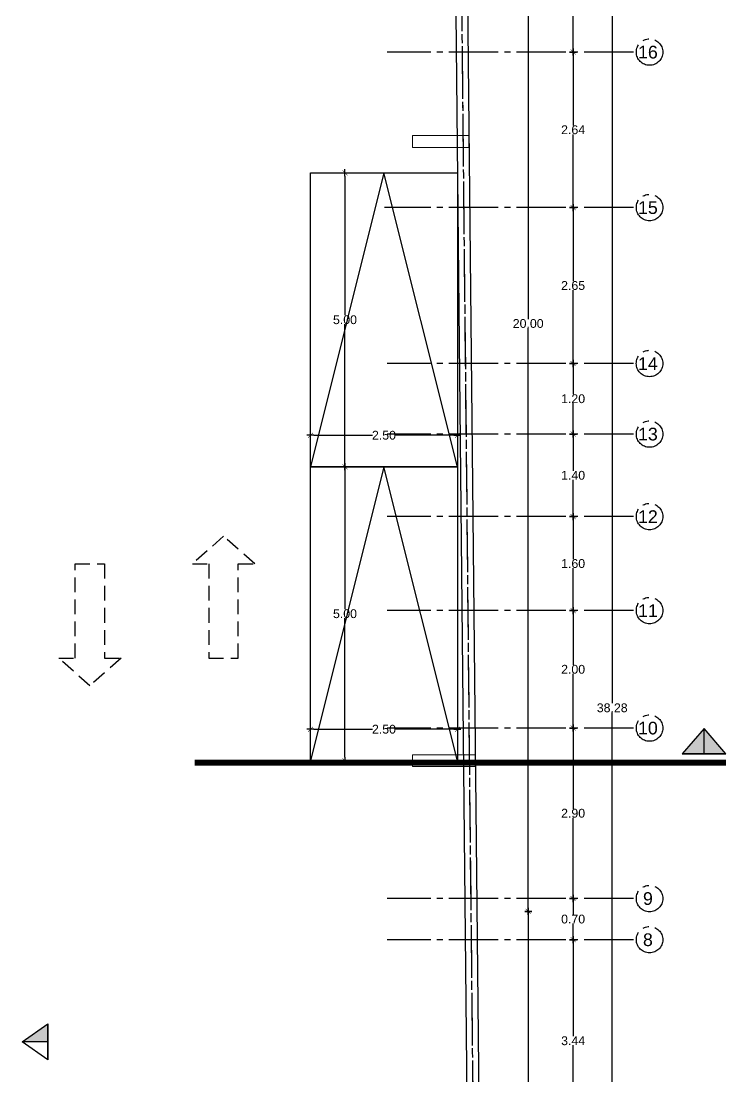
# Model space of a CAD drawing. Header units: millimetres. Extents: x 1217 to 2428, y 234 to 644.
# Drawn here: x 2371.92 to 2383.96, y 294.23 to 312.19 of the extents above; entities that cross this region are included whole.
import ezdxf

# ---------------------------------------------------------------- set-up
doc = ezdxf.new("R2010")
doc.units = ezdxf.units.MM
for name, pattern in [('ACAD_ISO04W100', [30, 24, -3, 0, -3]), ('DASHDOTX2', [0.84, 0.4, -0.2, 0.04, -0.2]), ('HIDDEN', [0.375, 0.25, -0.125])]:
    doc.linetypes.add(name, pattern=pattern)
doc.layers.get('0').update_dxf_attribs({"lineweight": 5})
for name, color, linetype in [('0.1', 251, 'Continuous'), ('COTAS', 252, 'Continuous'), ('COTAS INTERIORES', 3, 'Continuous'), ('EJES', 8, 'Continuous'), ('MURO', 5, 'Continuous'), ('PAVIMENTO', 8, 'Continuous')]:
    doc.layers.add(name, color=color, linetype=linetype)
doc.styles.add('INTERARQ', font='arial.ttf')
doc.styles.get("Standard").update_dxf_attribs({"font": 'arial.ttf'})
doc.dimstyles.new('ESCALA_1-50', dxfattribs={"dimtxt": 0.15, "dimasz": 0.06, "dimexe": 0.18, "dimexo": 0.0625, "dimgap": 0, "dimtad": 0, "dimtih": 1, "dimtoh": 1, "dimzin": 0, "dimdsep": 46, "dimtxsty": 'INTERARQ', "dimblk": 'DIMTICK', "dimcen": 0, "dimse1": 1, "dimse2": 1, "dimclrd": 256, "dimclre": 1, "dimclrt": 2, "dimadec": 0, "dimazin": 0, "dimtfac": 4.5, "dimtofl": 0, "dimtmove": 2, "dimatfit": 3, "dimldrblk": 'DIMTICK', "dimfxl": 1, "dimtolj": 1, "dimtzin": 0, "dimarcsym": 0})

# ---------------------------------------------------------------- blocks, each defined once
blk = doc.blocks.new('DIMTICK')
at = {"color": 1}
for p, q in [((-1, 0), (1, 0)), ((0, 1), (0, -1))]:
    blk.add_line(p, q, dxfattribs=at)
at = {"color": 3, "const_width": 0.141}
blk.add_lwpolyline([(0.71, 0.71), (-0.71, -0.71)], dxfattribs=at)
blk = doc.blocks.new('*D970')
at = {"layer": 'COTAS INTERIORES', "lineweight": -2, "ltscale": 3, "transparency": 16777216}
for p, q in [((2376.9, 305.145), (2377.894, 305.145)), ((2379.28, 305.145), (2378.286, 305.145))]:
    blk.add_line(p, q, dxfattribs=at)
at = {"layer": 'DEFPOINTS', "color": 0, "ltscale": 3, "transparency": 16777216}
for p in [(2379.34, 305.145), (2376.84, 304.61, 0), (2379.34, 304.61, 0)]:
    blk.add_point(p, dxfattribs=at)
at = {"layer": 'COTAS INTERIORES', "lineweight": -2, "ltscale": 3, "transparency": 16777216, "xscale": 0.06, "yscale": 0.06, "zscale": 0.06, "rotation": 180}
blk.add_blockref('DIMTICK', (2376.84, 305.145), dxfattribs=at)
at = {"layer": 'COTAS INTERIORES', "lineweight": -2, "ltscale": 3, "transparency": 16777216, "xscale": 0.06, "yscale": 0.06, "zscale": 0.06}
blk.add_blockref('DIMTICK', (2379.34, 305.145), dxfattribs=at)
at = {"layer": 'COTAS INTERIORES', "color": 2, "ltscale": 3, "transparency": 16777216, "insert": (2378.09, 305.145), "char_height": 0.15, "attachment_point": 5, "style": 'INTERARQ'}
blk.add_mtext('\\A1;2.50', dxfattribs=at)
blk = doc.blocks.new('*D901')
at = {"layer": 'COTAS', "lineweight": -2, "ltscale": 3, "transparency": 16777216}
for p, q in [((2380.543, 296.986), (2380.543, 293.67)), ((2380.543, 290.202), (2380.543, 293.517))]:
    blk.add_line(p, q, dxfattribs=at)
at = {"layer": 'DEFPOINTS', "color": 0, "ltscale": 3, "transparency": 16777216}
for p in [(2379.163, 297.046, 0), (2380.543, 297.046), (2379.286, 290.142)]:
    blk.add_point(p, dxfattribs=at)
at = {"layer": 'COTAS', "lineweight": -2, "ltscale": 3, "transparency": 16777216, "xscale": 0.06, "yscale": 0.06, "zscale": 0.06}
for p, rotation in [((2380.543, 297.046), 90), ((2380.543, 290.142), 270)]:
    blk.add_blockref('DIMTICK', p, dxfattribs=dict(at, rotation=rotation))
at = {"layer": 'COTAS', "color": 2, "ltscale": 3, "transparency": 16777216, "insert": (2380.543, 293.594), "char_height": 0.15, "attachment_point": 5, "style": 'INTERARQ'}
blk.add_mtext('\\A1;6.90', dxfattribs=at)
blk = doc.blocks.new('*D902')
at = {"layer": 'COTAS', "lineweight": -2, "ltscale": 3, "transparency": 16777216}
for p, q in [((2380.543, 316.986), (2380.543, 307.123)), ((2380.543, 297.106), (2380.543, 306.969))]:
    blk.add_line(p, q, dxfattribs=at)
at = {"layer": 'DEFPOINTS', "color": 0, "ltscale": 3, "transparency": 16777216}
for p in [(2378.739, 317.046, 0), (2380.543, 317.046), (2379.163, 297.046, 0)]:
    blk.add_point(p, dxfattribs=at)
at = {"layer": 'COTAS', "lineweight": -2, "ltscale": 3, "transparency": 16777216, "xscale": 0.06, "yscale": 0.06, "zscale": 0.06}
for p, rotation in [((2380.543, 317.046), 90), ((2380.543, 297.046), 270)]:
    blk.add_blockref('DIMTICK', p, dxfattribs=dict(at, rotation=rotation))
at = {"layer": 'COTAS', "color": 2, "ltscale": 3, "transparency": 16777216, "insert": (2380.543, 307.046), "char_height": 0.15, "attachment_point": 5, "style": 'INTERARQ'}
blk.add_mtext('\\A1;20.00', dxfattribs=at)
blk = doc.blocks.new('*D908')
at = {"layer": 'COTAS', "lineweight": -2, "ltscale": 3, "transparency": 16777216}
for p, q in [((2381.307, 296.506), (2381.307, 294.922)), ((2381.307, 293.186), (2381.307, 294.769))]:
    blk.add_line(p, q, dxfattribs=at)
at = {"layer": 'DEFPOINTS', "color": 0, "ltscale": 3, "transparency": 16777216}
for p in [(2379.671, 296.566, 0), (2381.307, 296.566), (2379.708, 293.126)]:
    blk.add_point(p, dxfattribs=at)
at = {"layer": 'COTAS', "lineweight": -2, "ltscale": 3, "transparency": 16777216, "xscale": 0.06, "yscale": 0.06, "zscale": 0.06}
for p, rotation in [((2381.307, 296.566), 90), ((2381.307, 293.126), 270)]:
    blk.add_blockref('DIMTICK', p, dxfattribs=dict(at, rotation=rotation))
at = {"layer": 'COTAS', "color": 2, "ltscale": 3, "transparency": 16777216, "insert": (2381.307, 294.846), "char_height": 0.15, "attachment_point": 5, "style": 'INTERARQ'}
blk.add_mtext('\\A1;3.44', dxfattribs=at)
blk = doc.blocks.new('*D909')
at = {"layer": 'COTAS', "lineweight": -2, "ltscale": 3, "transparency": 16777216}
for p, q in [((2381.307, 297.206), (2381.307, 296.992)), ((2381.307, 296.626), (2381.307, 296.839))]:
    blk.add_line(p, q, dxfattribs=at)
at = {"layer": 'DEFPOINTS', "color": 0, "ltscale": 3, "transparency": 16777216}
for p in [(2379.664, 297.266, 0), (2381.307, 297.266), (2379.671, 296.566, 0)]:
    blk.add_point(p, dxfattribs=at)
at = {"layer": 'COTAS', "lineweight": -2, "ltscale": 3, "transparency": 16777216, "xscale": 0.06, "yscale": 0.06, "zscale": 0.06}
for p, rotation in [((2381.307, 297.266), 90), ((2381.307, 296.566), 270)]:
    blk.add_blockref('DIMTICK', p, dxfattribs=dict(at, rotation=rotation))
at = {"layer": 'COTAS', "color": 2, "ltscale": 3, "transparency": 16777216, "insert": (2381.307, 296.916), "char_height": 0.15, "attachment_point": 5, "style": 'INTERARQ'}
blk.add_mtext('\\A1;0.70', dxfattribs=at)
blk = doc.blocks.new('*D910')
at = {"layer": 'COTAS', "lineweight": -2, "ltscale": 3, "transparency": 16777216}
for p, q in [((2381.307, 300.106), (2381.307, 298.792)), ((2381.307, 297.326), (2381.307, 298.639))]:
    blk.add_line(p, q, dxfattribs=at)
at = {"layer": 'DEFPOINTS', "color": 0, "ltscale": 3, "transparency": 16777216}
for p in [(2379.635, 300.166, 0), (2381.307, 300.166), (2379.664, 297.266, 0)]:
    blk.add_point(p, dxfattribs=at)
at = {"layer": 'COTAS', "lineweight": -2, "ltscale": 3, "transparency": 16777216, "xscale": 0.06, "yscale": 0.06, "zscale": 0.06}
for p, rotation in [((2381.307, 300.166), 90), ((2381.307, 297.266), 270)]:
    blk.add_blockref('DIMTICK', p, dxfattribs=dict(at, rotation=rotation))
at = {"layer": 'COTAS', "color": 2, "ltscale": 3, "transparency": 16777216, "insert": (2381.307, 298.716), "char_height": 0.15, "attachment_point": 5, "style": 'INTERARQ'}
blk.add_mtext('\\A1;2.90', dxfattribs=at)
blk = doc.blocks.new('*D911')
at = {"layer": 'COTAS', "lineweight": -2, "ltscale": 3, "transparency": 16777216}
for p, q in [((2381.307, 302.103), (2381.307, 301.241)), ((2381.307, 300.226), (2381.307, 301.088))]:
    blk.add_line(p, q, dxfattribs=at)
at = {"layer": 'DEFPOINTS', "color": 0, "ltscale": 3, "transparency": 16777216}
for p in [(2379.616, 302.163, 0), (2381.307, 302.163), (2379.635, 300.166, 0)]:
    blk.add_point(p, dxfattribs=at)
at = {"layer": 'COTAS', "lineweight": -2, "ltscale": 3, "transparency": 16777216, "xscale": 0.06, "yscale": 0.06, "zscale": 0.06}
for p, rotation in [((2381.307, 302.163), 90), ((2381.307, 300.166), 270)]:
    blk.add_blockref('DIMTICK', p, dxfattribs=dict(at, rotation=rotation))
at = {"layer": 'COTAS', "color": 2, "ltscale": 3, "transparency": 16777216, "insert": (2381.307, 301.164), "char_height": 0.15, "attachment_point": 5, "style": 'INTERARQ'}
blk.add_mtext('\\A1;2.00', dxfattribs=at)
blk = doc.blocks.new('*D912')
at = {"layer": 'COTAS', "lineweight": -2, "ltscale": 3, "transparency": 16777216}
for p, q in [((2381.307, 303.703), (2381.307, 303.04)), ((2381.307, 302.223), (2381.307, 302.886))]:
    blk.add_line(p, q, dxfattribs=at)
at = {"layer": 'DEFPOINTS', "color": 0, "ltscale": 3, "transparency": 16777216}
for p in [(2379.6, 303.763, 0), (2381.307, 303.763), (2379.616, 302.163, 0)]:
    blk.add_point(p, dxfattribs=at)
at = {"layer": 'COTAS', "lineweight": -2, "ltscale": 3, "transparency": 16777216, "xscale": 0.06, "yscale": 0.06, "zscale": 0.06}
for p, rotation in [((2381.307, 303.763), 90), ((2381.307, 302.163), 270)]:
    blk.add_blockref('DIMTICK', p, dxfattribs=dict(at, rotation=rotation))
at = {"layer": 'COTAS', "color": 2, "ltscale": 3, "transparency": 16777216, "insert": (2381.307, 302.963), "char_height": 0.15, "attachment_point": 5, "style": 'INTERARQ'}
blk.add_mtext('\\A1;1.60', dxfattribs=at)
blk = doc.blocks.new('*D913')
at = {"layer": 'COTAS', "lineweight": -2, "ltscale": 3, "transparency": 16777216}
for p, q in [((2381.307, 305.106), (2381.307, 304.541)), ((2381.307, 303.823), (2381.307, 304.388))]:
    blk.add_line(p, q, dxfattribs=at)
at = {"layer": 'DEFPOINTS', "color": 0, "ltscale": 3, "transparency": 16777216}
for p in [(2379.889, 305.166, 0), (2381.307, 305.166), (2379.6, 303.763, 0)]:
    blk.add_point(p, dxfattribs=at)
at = {"layer": 'COTAS', "lineweight": -2, "ltscale": 3, "transparency": 16777216, "xscale": 0.06, "yscale": 0.06, "zscale": 0.06}
for p, rotation in [((2381.307, 305.166), 90), ((2381.307, 303.763), 270)]:
    blk.add_blockref('DIMTICK', p, dxfattribs=dict(at, rotation=rotation))
at = {"layer": 'COTAS', "color": 2, "ltscale": 3, "transparency": 16777216, "insert": (2381.307, 304.464), "char_height": 0.15, "attachment_point": 5, "style": 'INTERARQ'}
blk.add_mtext('\\A1;1.40', dxfattribs=at)
blk = doc.blocks.new('*D914')
at = {"layer": 'COTAS', "lineweight": -2, "ltscale": 3, "transparency": 16777216}
for p, q in [((2381.307, 306.306), (2381.307, 305.842)), ((2381.307, 305.226), (2381.307, 305.689))]:
    blk.add_line(p, q, dxfattribs=at)
at = {"layer": 'DEFPOINTS', "color": 0, "ltscale": 3, "transparency": 16777216}
for p in [(2379.898, 306.366, 0), (2381.307, 306.366), (2379.889, 305.166, 0)]:
    blk.add_point(p, dxfattribs=at)
at = {"layer": 'COTAS', "lineweight": -2, "ltscale": 3, "transparency": 16777216, "xscale": 0.06, "yscale": 0.06, "zscale": 0.06}
for p, rotation in [((2381.307, 306.366), 90), ((2381.307, 305.166), 270)]:
    blk.add_blockref('DIMTICK', p, dxfattribs=dict(at, rotation=rotation))
at = {"layer": 'COTAS', "color": 2, "ltscale": 3, "transparency": 16777216, "insert": (2381.307, 305.766), "char_height": 0.15, "attachment_point": 5, "style": 'INTERARQ'}
blk.add_mtext('\\A1;1.20', dxfattribs=at)
blk = doc.blocks.new('*D915')
at = {"layer": 'COTAS', "lineweight": -2, "ltscale": 3, "transparency": 16777216}
for p, q in [((2381.307, 308.958), (2381.307, 307.769)), ((2381.307, 306.426), (2381.307, 307.616))]:
    blk.add_line(p, q, dxfattribs=at)
at = {"layer": 'DEFPOINTS', "color": 0, "ltscale": 3, "transparency": 16777216}
for p in [(2379.943, 309.018, 0), (2381.307, 309.018), (2379.898, 306.366, 0)]:
    blk.add_point(p, dxfattribs=at)
at = {"layer": 'COTAS', "lineweight": -2, "ltscale": 3, "transparency": 16777216, "xscale": 0.06, "yscale": 0.06, "zscale": 0.06}
for p, rotation in [((2381.307, 309.018), 90), ((2381.307, 306.366), 270)]:
    blk.add_blockref('DIMTICK', p, dxfattribs=dict(at, rotation=rotation))
at = {"layer": 'COTAS', "color": 2, "ltscale": 3, "transparency": 16777216, "insert": (2381.307, 307.692), "char_height": 0.15, "attachment_point": 5, "style": 'INTERARQ'}
blk.add_mtext('\\A1;2.65', dxfattribs=at)
blk = doc.blocks.new('*D916')
at = {"layer": 'COTAS', "lineweight": -2, "ltscale": 3, "transparency": 16777216}
for p, q in [((2381.307, 311.603), (2381.307, 310.417)), ((2381.307, 309.078), (2381.307, 310.264))]:
    blk.add_line(p, q, dxfattribs=at)
at = {"layer": 'DEFPOINTS', "color": 0, "ltscale": 3, "transparency": 16777216}
for p in [(2380.691, 311.663, 0), (2381.307, 311.663), (2379.925, 309.018, 0)]:
    blk.add_point(p, dxfattribs=at)
at = {"layer": 'COTAS', "lineweight": -2, "ltscale": 3, "transparency": 16777216, "xscale": 0.06, "yscale": 0.06, "zscale": 0.06}
for p, rotation in [((2381.307, 311.663), 90), ((2381.307, 309.018), 270)]:
    blk.add_blockref('DIMTICK', p, dxfattribs=dict(at, rotation=rotation))
at = {"layer": 'COTAS', "color": 2, "ltscale": 3, "transparency": 16777216, "insert": (2381.307, 310.341), "char_height": 0.15, "attachment_point": 5, "style": 'INTERARQ'}
blk.add_mtext('\\A1;2.64', dxfattribs=at)
blk = doc.blocks.new('*D917')
at = {"layer": 'COTAS', "lineweight": -2, "ltscale": 3, "transparency": 16777216}
for p, q in [((2381.307, 319.651), (2381.307, 315.764)), ((2381.307, 311.723), (2381.307, 315.61))]:
    blk.add_line(p, q, dxfattribs=at)
at = {"layer": 'DEFPOINTS', "color": 0, "ltscale": 3, "transparency": 16777216}
for p in [(2379.437, 319.711), (2381.307, 319.711), (2380.691, 311.663, 0)]:
    blk.add_point(p, dxfattribs=at)
at = {"layer": 'COTAS', "lineweight": -2, "ltscale": 3, "transparency": 16777216, "xscale": 0.06, "yscale": 0.06, "zscale": 0.06}
for p, rotation in [((2381.307, 319.711), 90), ((2381.307, 311.663), 270)]:
    blk.add_blockref('DIMTICK', p, dxfattribs=dict(at, rotation=rotation))
at = {"layer": 'COTAS', "color": 2, "ltscale": 3, "transparency": 16777216, "insert": (2381.307, 315.687), "char_height": 0.15, "attachment_point": 5, "style": 'INTERARQ'}
blk.add_mtext('\\A1;8.05', dxfattribs=at)
blk = doc.blocks.new('*D918')
at = {"layer": 'COTAS', "lineweight": -2, "ltscale": 3, "transparency": 16777216}
for p, q in [((2381.972, 319.591), (2381.972, 300.586)), ((2381.972, 281.427), (2381.972, 300.432))]:
    blk.add_line(p, q, dxfattribs=at)
at = {"layer": 'DEFPOINTS', "color": 0, "ltscale": 3, "transparency": 16777216}
for p in [(2379.436, 319.651, 0), (2379.826, 281.367, 0), (2381.972, 281.367)]:
    blk.add_point(p, dxfattribs=at)
at = {"layer": 'COTAS', "lineweight": -2, "ltscale": 3, "transparency": 16777216, "xscale": 0.06, "yscale": 0.06, "zscale": 0.06}
for p, rotation in [((2381.972, 319.651), 90), ((2381.972, 281.367), 270)]:
    blk.add_blockref('DIMTICK', p, dxfattribs=dict(at, rotation=rotation))
at = {"layer": 'COTAS', "color": 2, "ltscale": 3, "transparency": 16777216, "insert": (2381.972, 300.509), "char_height": 0.15, "attachment_point": 5, "style": 'INTERARQ'}
blk.add_mtext('\\A1;38.28', dxfattribs=at)
blk = doc.blocks.new('*D1052')
at = {"layer": 'COTAS INTERIORES', "lineweight": -2, "ltscale": 3, "transparency": 16777216}
for p, q in [((2376.9, 300.145), (2377.894, 300.145)), ((2379.28, 300.145), (2378.286, 300.145))]:
    blk.add_line(p, q, dxfattribs=at)
at = {"layer": 'DEFPOINTS', "color": 0, "ltscale": 3, "transparency": 16777216}
for p in [(2379.34, 300.145), (2376.84, 299.61, 0), (2379.34, 299.61, 0)]:
    blk.add_point(p, dxfattribs=at)
at = {"layer": 'COTAS INTERIORES', "lineweight": -2, "ltscale": 3, "transparency": 16777216, "xscale": 0.06, "yscale": 0.06, "zscale": 0.06, "rotation": 180}
blk.add_blockref('DIMTICK', (2376.84, 300.145), dxfattribs=at)
at = {"layer": 'COTAS INTERIORES', "lineweight": -2, "ltscale": 3, "transparency": 16777216, "xscale": 0.06, "yscale": 0.06, "zscale": 0.06}
blk.add_blockref('DIMTICK', (2379.34, 300.145), dxfattribs=at)
at = {"layer": 'COTAS INTERIORES', "color": 2, "ltscale": 3, "transparency": 16777216, "insert": (2378.09, 300.145), "char_height": 0.15, "attachment_point": 5, "style": 'INTERARQ'}
blk.add_mtext('\\A1;2.50', dxfattribs=at)
blk = doc.blocks.new('*D1054')
at = {"layer": 'COTAS INTERIORES', "lineweight": -2, "ltscale": 3, "transparency": 16777216}
for p, q in [((2377.427, 304.55), (2377.427, 302.186)), ((2377.427, 299.67), (2377.427, 302.033))]:
    blk.add_line(p, q, dxfattribs=at)
at = {"layer": 'DEFPOINTS', "color": 0, "ltscale": 3, "transparency": 16777216}
for p in [(2377.427, 304.61, 0), (2377.427, 304.61), (2377.427, 299.61, 0)]:
    blk.add_point(p, dxfattribs=at)
at = {"layer": 'COTAS INTERIORES', "lineweight": -2, "ltscale": 3, "transparency": 16777216, "xscale": 0.06, "yscale": 0.06, "zscale": 0.06}
for p, rotation in [((2377.427, 304.61), 90), ((2377.427, 299.61), 270)]:
    blk.add_blockref('DIMTICK', p, dxfattribs=dict(at, rotation=rotation))
at = {"layer": 'COTAS INTERIORES', "color": 2, "ltscale": 3, "transparency": 16777216, "insert": (2377.427, 302.11), "char_height": 0.15, "attachment_point": 5, "style": 'INTERARQ'}
blk.add_mtext('\\A1;5.00', dxfattribs=at)
blk = doc.blocks.new('*D1055')
at = {"layer": 'COTAS INTERIORES', "lineweight": -2, "ltscale": 3, "transparency": 16777216}
for p, q in [((2377.427, 309.55), (2377.427, 307.186)), ((2377.427, 304.67), (2377.427, 307.033))]:
    blk.add_line(p, q, dxfattribs=at)
at = {"layer": 'DEFPOINTS', "color": 0, "ltscale": 3, "transparency": 16777216}
for p in [(2377.427, 309.61), (2377.427, 309.61), (2377.427, 304.61, 0)]:
    blk.add_point(p, dxfattribs=at)
at = {"layer": 'COTAS INTERIORES', "lineweight": -2, "ltscale": 3, "transparency": 16777216, "xscale": 0.06, "yscale": 0.06, "zscale": 0.06}
for p, rotation in [((2377.427, 309.61), 90), ((2377.427, 304.61), 270)]:
    blk.add_blockref('DIMTICK', p, dxfattribs=dict(at, rotation=rotation))
at = {"layer": 'COTAS INTERIORES', "color": 2, "ltscale": 3, "transparency": 16777216, "insert": (2377.427, 307.11), "char_height": 0.15, "attachment_point": 5, "style": 'INTERARQ'}
blk.add_mtext('\\A1;5.00', dxfattribs=at)

msp = doc.modelspace()

# ---------------------------------------------------------------- hatches: boundary and pattern name
at = {"layer": '0.1', "ltscale": 3}
h = msp.add_hatch(color=256, dxfattribs=at)
h.dxf.hatch_style = 1
h.paths.add_polyline_path([(2383.53479, 300.15506), (2383.16344, 299.72463), (2383.53479, 299.72463)])
h.paths.add_polyline_path([(2383.53479, 300.15506), (2383.53479, 299.72463), (2383.90614, 299.72463)])
at = {"layer": 'COTAS INTERIORES', "ltscale": 3}
h = msp.add_hatch(color=256, dxfattribs=at)
h.dxf.hatch_style = 1
h.paths.add_polyline_path([(2372.37143, 294.82773), (2372.37143, 295.13586), (2371.93832, 294.82773)], flags=0)
edge = h.paths.add_edge_path(flags=17)
edge.add_line((2372.37143, 294.51959), (2372.37143, 295.13586))
edge.add_line((2372.37143, 295.13586), (2372.37143, 294.82773))
edge.add_line((2372.37143, 294.82773), (2371.93832, 294.82773))
edge.add_line((2372.37143, 294.51959), (2371.93832, 294.82773))
h.paths.add_polyline_path([(2372.37143, 294.51959), (2372.37143, 295.13586)], flags=0)
h.paths.add_polyline_path([(2371.93832, 294.82773), (2372.37143, 295.13586), (2372.37143, 294.51959)], flags=17)

# ---------------------------------------------------------------- linework, layer by layer
at = {"ltscale": 3, "elevation": 0}
for points in [[(2378.5749, 310.2422), (2379.53448, 310.2422), (2379.53448, 310.04224), (2378.5749, 310.04224)], [(2378.5749, 299.70983), (2379.64081, 299.71092), (2379.64285, 299.51098), (2378.5749, 299.50988)]]:
    msp.add_lwpolyline(points, close=True, dxfattribs=at)
at = {"layer": '0.1', "color": 8, "linetype": 'HIDDEN', "elevation": 0}
for points in [[(2375.36308, 303.42734), (2374.83206, 302.95789), (2375.11308, 302.95789), (2375.11308, 301.35271), (2375.61308, 301.35271), (2375.61308, 302.95789), (2375.8941, 302.95789)], [(2373.08956, 300.88326), (2372.55854, 301.35271), (2372.83956, 301.35271), (2372.83956, 302.95789), (2373.33956, 302.95789), (2373.33956, 301.35271), (2373.62059, 301.35271)]]:
    msp.add_lwpolyline(points, close=True, dxfattribs=at)
at = {"layer": '0.1', "ltscale": 3, "elevation": 0}
msp.add_lwpolyline([(2383.90614, 299.72463), (2383.16344, 299.72463), (2383.53479, 299.72463), (2383.53479, 300.15506), (2383.16344, 299.72463), (2383.90614, 299.72463), (2383.53479, 300.15506)], dxfattribs=at)
at = {"layer": '0.1', "color": 1, "linetype": 'DASHDOTX2', "ltscale": 1.5, "const_width": 0.1, "elevation": 0}
msp.add_lwpolyline([(2374.87223, 299.57854), (2383.90614, 299.57854), (2383.90614, 299.57854)], dxfattribs=at)
at = {"layer": 'COTAS INTERIORES', "ltscale": 3}
msp.add_lwpolyline([(2372.37143, 294.51959), (2372.37143, 295.13586), (2372.37143, 294.82773), (2371.93832, 294.82773), (2372.37143, 295.13586), (2372.37143, 294.51959), (2371.93832, 294.82773)], dxfattribs=at)
at = {"layer": 'EJES', "linetype": 'ACAD_ISO04W100', "ltscale": 0.035}
msp.add_line((2379.33593, 319.81151, 0), (2379.72614, 281.52869, 0), dxfattribs=at)
at = {"layer": 'EJES', "linetype": 'ACAD_ISO04W100', "ltscale": 0.035, "elevation": 0}
for points in [[(2379.31303, 322.05671), (2379.7599, 278.2167)], [(2382.33495, 311.66281), (2378.14211, 311.66281)], [(2382.33495, 309.01825), (2378.09799, 309.01825)], [(2382.33404, 306.36613), (2378.14211, 306.36613)], [(2382.33495, 305.16568), (2378.14211, 305.16568)], [(2382.33495, 303.76285), (2378.14211, 303.76285)], [(2382.33495, 302.16329), (2378.14211, 302.16329)], [(2382.33495, 300.16568), (2378.14211, 300.16568)], [(2382.33495, 297.26569), (2378.14211, 297.26569)], [(2382.33495, 296.56572), (2378.14211, 296.56572)]]:
    msp.add_lwpolyline(points, dxfattribs=at)
at = {"layer": 'EJES', "linetype": 'ACAD_ISO04W100', "ltscale": 0.035}
for centre in [(2382.60715, 311.66281, 0), (2382.60714, 311.66281, 0), (2382.60715, 309.01825, 0), (2382.60714, 309.01824, 0), (2382.60624, 306.36613, 0), (2382.60623, 306.36613, 0), (2382.60715, 305.16568, 0), (2382.60714, 305.16567, 0), (2382.60715, 303.76284, 0), (2382.60714, 303.76284, 0), (2382.60715, 302.16329, 0), (2382.60714, 302.16328, 0), (2382.60715, 300.16568, 0), (2382.60714, 300.16567, 0), (2382.60715, 297.26569, 0), (2382.60714, 297.26569, 0), (2382.60715, 296.56572, 0), (2382.60714, 296.56571, 0)]:
    msp.add_circle(centre, 0.22498, dxfattribs=at)
at = {"layer": 'MURO', "color": 5}
msp.add_line((2379.43592, 319.81113, 0), (2379.82615, 281.52869, 0), dxfattribs=at)
at = {"layer": 'MURO', "color": 5, "elevation": 0}
msp.add_lwpolyline([(2348.21909, 284.13863), (2347.93941, 308.82204), (2347.93714, 309.02429), (2347.82031, 319.41977), (2358.72911, 319.47827), (2358.72911, 319.47827), (2379.23796, 319.60985), (2379.62614, 281.52869)], dxfattribs=at)
at = {"layer": 'MURO', "color": 1, "ltscale": 3, "elevation": 0}
for points in [[(2379.33983, 304.60985), (2376.83983, 304.60985), (2376.83983, 309.60985), (2379.33983, 309.60985), (2379.33983, 304.60985)], [(2379.33983, 299.60985), (2376.83983, 299.60985), (2376.83983, 304.60985), (2379.33983, 304.60985), (2379.33983, 299.60985)]]:
    msp.add_lwpolyline(points, dxfattribs=at)
at = {"layer": 'PAVIMENTO', "color": 251, "ltscale": 3, "elevation": 0}
for points in [[(2379.33983, 304.60985), (2378.08983, 309.60985), (2376.83983, 304.60985)], [(2379.33983, 299.60985), (2378.08983, 304.60985), (2376.83983, 299.60985)]]:
    msp.add_lwpolyline(points, dxfattribs=at)

# ---------------------------------------------------------------- texts
at = {"layer": 'EJES', "char_height": 0.216, "width": 0.344369, "attachment_point": 5}
for s, insert in [('16', (2382.57914, 311.66107, 0)), ('15', (2382.57914, 309.0165, 0)), ('14', (2382.57823, 306.36439, 0)), ('13', (2382.57914, 305.16393, 0)), ('12', (2382.57914, 303.7611, 0)), ('11', (2382.57914, 302.16154, 0)), ('10', (2382.57914, 300.16393, 0)), ('9', (2382.57914, 297.26395, 0)), ('8', (2382.57914, 296.56397, 0))]:
    msp.add_mtext(s, dxfattribs=dict(at, insert=insert))

# ---------------------------------------------------------------- dimensions: what is measured, and where the dimension line sits
at = {"layer": 'COTAS', "ltscale": 3}
for base, p1, p2, picture, middle in [((2381.97234, 281.36665), (2379.43592, 319.65113, 0), (2379.82617, 281.36665, 0), '*D918', (2381.97234, 300.50889)), ((2381.30731, 319.71113), (2380.69113, 311.66281, 0), (2379.43694, 319.71113), '*D917', (2381.30731, 315.68697)), ((2380.54252, 317.04595), (2379.16324, 297.04595, 0), (2378.7387, 317.04595, 0), '*D902', (2380.54252, 307.04595)), ((2381.30731, 311.66281), (2379.92514, 309.01825, 0), (2380.69113, 311.66281, 0), '*D916', (2381.30731, 310.34053)), ((2381.30731, 309.01825), (2379.89773, 306.36613, 0), (2379.94311, 309.01825, 0), '*D915', (2381.30731, 307.69219)), ((2381.30731, 306.36613), (2379.88927, 305.1655, 0), (2379.89773, 306.36613, 0), '*D914', (2381.30731, 305.76582)), ((2381.30731, 305.1655), (2379.59951, 303.76285, 0), (2379.88927, 305.1655, 0), '*D913', (2381.30731, 304.46417)), ((2381.30731, 303.76285), (2379.61581, 302.16329, 0), (2379.59951, 303.76285, 0), '*D912', (2381.30731, 302.96307)), ((2381.30731, 302.16329), (2379.63454, 300.16554, 0), (2379.61581, 302.16329, 0), '*D911', (2381.30731, 301.16441)), ((2381.30731, 300.16554), (2379.6641, 297.26569, 0), (2379.63454, 300.16554, 0), '*D910', (2381.30731, 298.71562)), ((2381.30731, 297.26569), (2379.67124, 296.56561, 0), (2379.6641, 297.26569, 0), '*D909', (2381.30731, 296.91565)), ((2380.54252, 297.04595), (2379.28622, 290.14174), (2379.16324, 297.04595, 0), '*D901', (2380.54252, 293.59384)), ((2381.30731, 296.56561), (2379.70794, 293.12574), (2379.67124, 296.56561, 0), '*D908', (2381.30731, 294.84567))]:
    dim = msp.add_linear_dim(base=base, p1=p1, p2=p2, angle=90, dimstyle='ESCALA_1-50', dxfattribs=at)
    dim.commit()
    dim.dimension.update_dxf_attribs({"geometry": picture, "text_midpoint": middle})
at = {"layer": 'COTAS INTERIORES', "ltscale": 3}
for base, p1, p2, picture, middle in [((2377.42657, 309.60985), (2377.42657, 304.60985, 0), (2377.42657, 309.60985), '*D1055', (2377.42657, 307.10985)), ((2377.42657, 304.60985), (2377.42657, 299.60985, 0), (2377.42657, 304.60985, 0), '*D1054', (2377.42657, 302.10985))]:
    dim = msp.add_linear_dim(base=base, p1=p1, p2=p2, angle=90, dimstyle='ESCALA_1-50', dxfattribs=at)
    dim.commit()
    dim.dimension.update_dxf_attribs({"geometry": picture, "text_midpoint": middle})
for base, p1, p2, picture, middle in [((2379.33983, 305.14511), (2376.83983, 304.60985, 0), (2379.33983, 304.60985, 0), '*D970', (2378.08983, 305.14511)), ((2379.33983, 300.14511), (2376.83983, 299.60985, 0), (2379.33983, 299.60985, 0), '*D1052', (2378.08983, 300.14511))]:
    dim = msp.add_linear_dim(base=base, p1=p1, p2=p2, dimstyle='ESCALA_1-50', dxfattribs=at)
    dim.commit()
    dim.dimension.update_dxf_attribs({"geometry": picture, "text_midpoint": middle})

doc.saveas('drawing.dxf')
